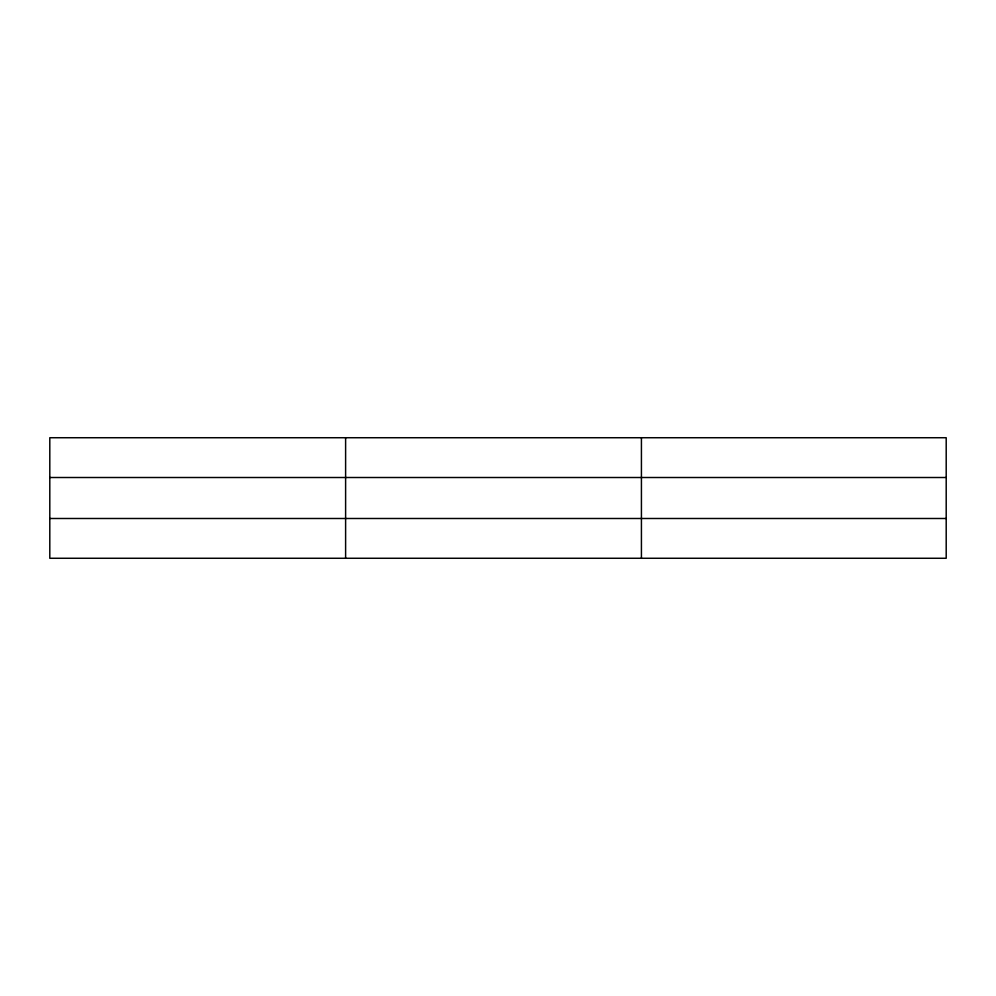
<?xml version="1.0" encoding="UTF-8"?>
<svg xmlns="http://www.w3.org/2000/svg" width="996" height="996" viewBox="0 0 996 996"><rect width="100%" height="100%" fill="white"/><g stroke="black" fill="none" stroke-linecap="round" stroke-linejoin="round"><path stroke-width="1.49" d="M946.2 477.507L946.2 437.73L49.8 437.73L49.8 558.27L946.2 558.27L946.2 477.507L49.8 477.507M49.8 518.493L946.2 518.493M641.424 437.73L641.424 558.27M345.612 437.73L345.612 558.27"/></g></svg>
